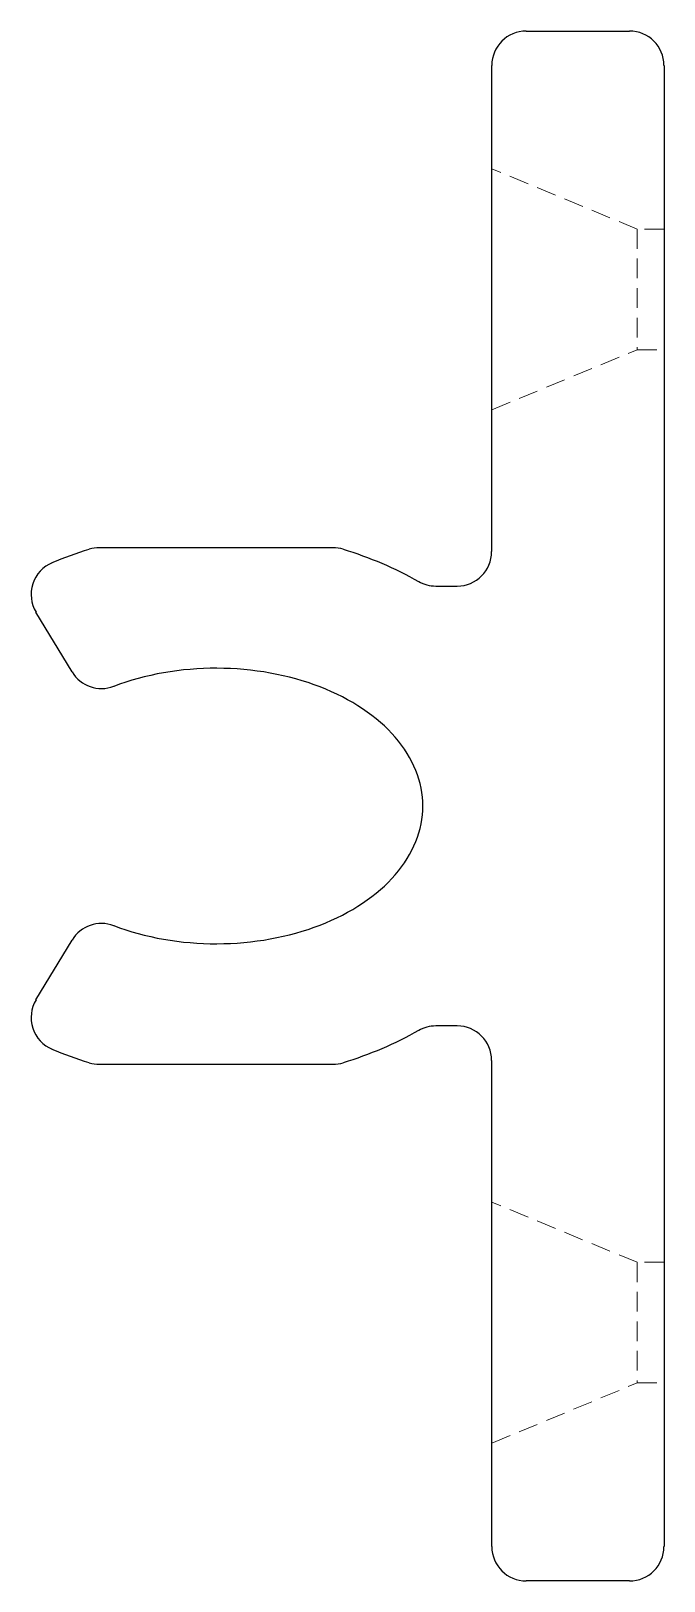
# Model space of a CAD drawing. Header units: millimetres. Extents: x 66 to 243, y 7 to 178.
# Drawn here: x 202.6 to 243.4, y 7 to 107 of the extents above.
import ezdxf

# ---------------------------------------------------------------- set-up
doc = ezdxf.new("R2010")
doc.units = ezdxf.units.MM
doc.linetypes.add('HIDDEN', pattern=[1.905, 1.27, -0.635])

msp = doc.modelspace()

# ---------------------------------------------------------------- linework, layer by layer
at = {"color": 7, "linetype": 'Continuous', "lineweight": 25}
for p, q in [((234.53, 107), (241.19, 107)), ((232.31, 102.56), (232.31, 104.78)), ((243.42, 104.78), (243.42, 102.56)), ((232.31, 73.41), (232.31, 102.56)), ((243.42, 102.56), (243.42, 11.44)), ((206.99, 73.67), (222.07, 73.67)), ((228.69, 71.19), (230.08, 71.19)), ((205.23, 65.65), (202.9, 69.5)), ((202.9, 44.5), (205.23, 48.35)), ((230.08, 42.81), (228.69, 42.81)), ((222.07, 40.33), (206.99, 40.33)), ((232.31, 11.44), (232.31, 40.59)), ((232.31, 9.22), (232.31, 11.44)), ((243.42, 11.44), (243.42, 9.22)), ((241.19, 7), (234.53, 7))]:
    msp.add_line(p, q, dxfattribs=at)
at = {"color": 7, "linetype": 'HIDDEN', "lineweight": 18}
for p, q in [((241.69, 94.22), (232.31, 98.11)), ((241.69, 94.22), (241.69, 86.44)), ((243.42, 94.22), (241.69, 94.22)), ((232.31, 82.56), (241.69, 86.44)), ((241.69, 86.44), (243.42, 86.44)), ((241.69, 27.56), (232.31, 31.44)), ((241.69, 27.56), (241.69, 19.78)), ((243.42, 27.56), (241.69, 27.56)), ((232.31, 15.89), (241.69, 19.78)), ((241.69, 19.78), (243.42, 19.78))]:
    msp.add_line(p, q, dxfattribs=at)
at = {"color": 7, "linetype": 'Continuous', "lineweight": 25}
for centre, start, end in [((234.53, 104.78), 90, 180), ((241.19, 104.78), 0, 90), ((206.99, 71.44), 90, 107.0867), ((222.07, 71.44), 72.9133, 90), ((230.08, 73.41), 270, 0), ((204.81, 70.65), 112.8774, 211.1284), ((228.69, 73.41), 240.3248, 270), ((207.13, 66.8), 211.1284, 290.8154), ((207.13, 47.2), 69.1846, 148.8716), ((204.81, 43.35), 148.8716, 247.1226), ((228.69, 40.59), 90, 119.6752), ((230.08, 40.59), 0, 90), ((206.99, 42.56), 252.9133, 270), ((222.07, 42.56), 270, 287.0867), ((234.53, 9.22), 180, 270), ((241.19, 9.22), 270, 0)]:
    msp.add_arc(centre, 2.22, start, end, dxfattribs=at)
for points in [[(203.94, 72.7), (204.72, 73.03), (205.52, 73.32), (206.33, 73.57)], [(222.72, 73.57), (224.41, 73.05), (226.05, 72.36), (227.59, 71.48)], [(227.86, 57), (227.86, 58.55), (226.62, 61.64), (221.54, 65.04), (214.58, 66.3), (209.94, 65.49), (207.92, 64.72)], [(207.92, 49.28), (209.94, 48.51), (214.58, 47.7), (221.54, 48.96), (226.62, 52.36), (227.86, 55.45), (227.86, 57)], [(227.59, 42.52), (226.05, 41.64), (224.41, 40.95), (222.72, 40.43)], [(206.33, 40.43), (205.52, 40.68), (204.72, 40.97), (203.94, 41.3)]]:
    msp.add_open_spline(points, degree=3, dxfattribs=at)

doc.saveas('drawing.dxf')
